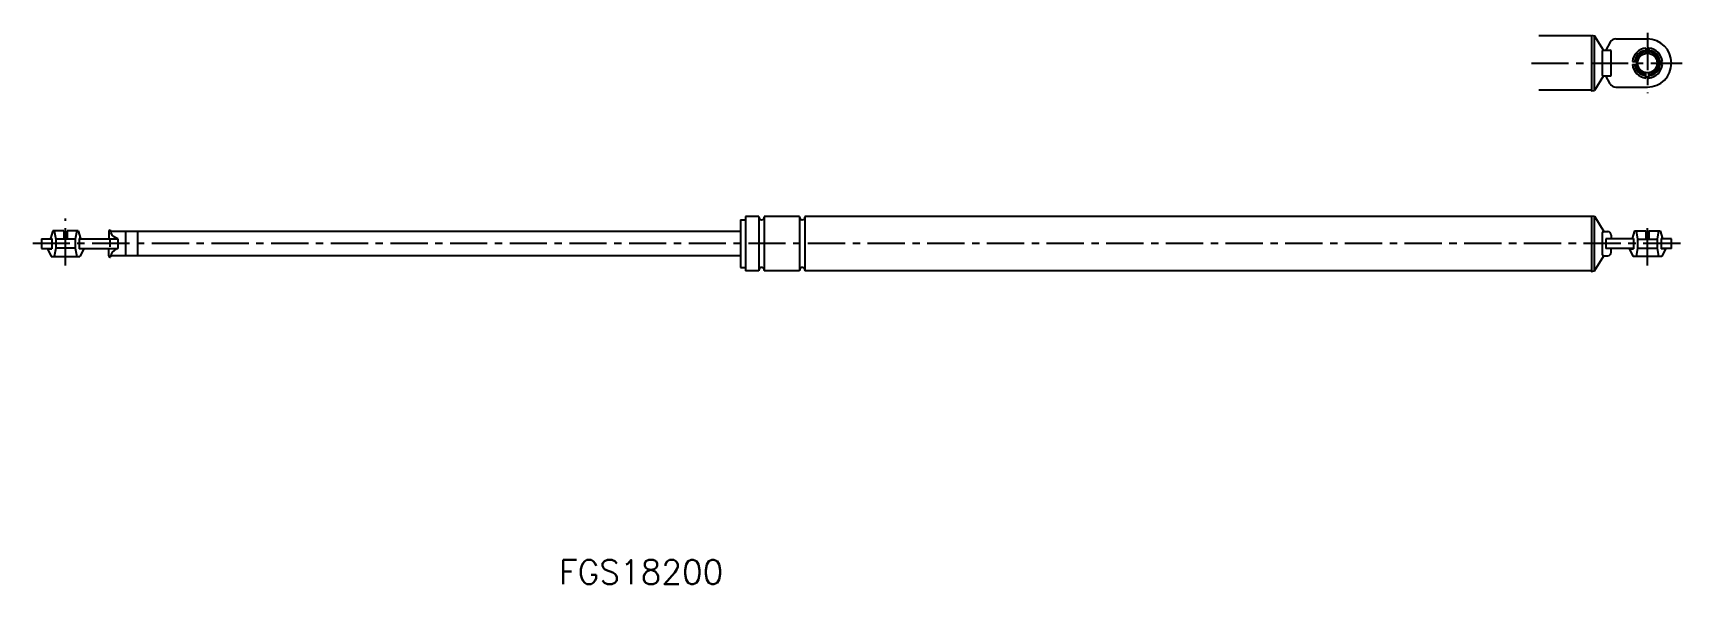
# Model space of a CAD drawing. Extents: x 695 to 1242, y 675 to 858.
import ezdxf

# ---------------------------------------------------------------- set-up
doc = ezdxf.new("R2010")
doc.units = 0
doc.header["$LTSCALE"] = 9.9
doc.linetypes.add('CENTER', pattern=[2, 1.25, -0.25, 0.25, -0.25])
doc.layers.get('0').update_dxf_attribs({"linetype": 'CONTINUOUS'})
doc.layers.add('001', color=7, linetype='CONTINUOUS')
doc.styles.get("Standard").update_dxf_attribs({"font": 'TXT', "bigfont": 'BIGFONT'})

msp = doc.modelspace()

# ---------------------------------------------------------------- linework, layer by layer
at = {"layer": '001', "color": 7, "linetype": 'CONTINUOUS'}
for p, q in [((1211.8, 857.31), (1194.55, 857.31)), ((1211.8, 857.31), (1212.05, 857.56)), ((1212.05, 857.56), (1213.05, 857.38)), ((1212.05, 857.56), (1212.05, 839.06)), ((1213.05, 839.24), (1213.05, 857.38)), ((1215.96, 852.61), (1213.05, 857.38)), ((1218.25, 855.2), (1216.8, 852.61)), ((1220.04, 856.31), (1230.55, 856.31)), ((1215.55, 852.31), (1215.55, 844.31)), ((1215.85, 852.61), (1218.25, 852.61)), ((1218.55, 844.31), (1218.55, 852.31)), ((1225.58, 848.81), (1227.34, 848.81)), ((1230.05, 853.28), (1230.05, 851.52)), ((1231.05, 853.28), (1231.05, 851.52)), ((1235.53, 848.81), (1233.76, 848.81)), ((1215.96, 844.01), (1213.05, 839.24)), ((1215.85, 844.01), (1218.25, 844.01)), ((1218.25, 841.41), (1216.8, 844.01)), ((1225.58, 847.81), (1227.34, 847.81)), ((1230.05, 843.33), (1230.05, 845.1)), ((1231.05, 843.33), (1231.05, 845.1)), ((1235.53, 847.81), (1233.76, 847.81)), ((1211.8, 839.31), (1194.55, 839.31)), ((1211.8, 839.31), (1212.05, 839.06)), ((1212.05, 839.06), (1213.05, 839.24)), ((1220.04, 840.31), (1230.55, 840.31)), ((929.55, 796.21), (931.25, 796.21)), ((929.55, 796.21), (929.55, 780.41)), ((931.25, 797.31), (931.25, 779.31)), ((935.65, 797.31), (931.25, 797.31)), ((935.65, 797.31), (935.65, 779.31)), ((937.45, 797.31), (937.45, 779.31)), ((949.15, 797.31), (937.45, 797.31)), ((949.15, 797.31), (949.15, 779.31)), ((950.95, 797.31), (950.95, 779.31)), ((1211.8, 797.31), (950.95, 797.31)), ((1211.8, 797.31), (1212.05, 797.56)), ((1212.05, 797.56), (1213.05, 797.38)), ((1212.05, 797.56), (1212.05, 779.06)), ((1213.05, 779.24), (1213.05, 797.38)), ((1213.05, 797.38), (1216.14, 792.31)), ((697.55, 789.91), (697.55, 786.71)), ((697.55, 789.91), (701, 789.91)), ((701.3, 792.56), (700.55, 790.06)), ((700.55, 790.06), (701, 790.06)), ((701, 790.06), (701, 786.56)), ((705.05, 792.56), (701.3, 792.56)), ((701.8, 792.56), (702.3, 789.81)), ((702.3, 789.81), (702.3, 786.81)), ((708.8, 789.81), (702.3, 789.81)), ((705.05, 792.56), (705.05, 790.06)), ((706.05, 790.06), (705.05, 790.06)), ((706.05, 792.56), (706.05, 790.06)), ((709.8, 792.56), (706.05, 792.56)), ((709.3, 792.56), (708.8, 789.81)), ((708.8, 789.81), (708.8, 786.81)), ((709.8, 792.56), (710.55, 790.06)), ((710.1, 790.06), (710.1, 786.56)), ((710.55, 790.06), (710.1, 790.06)), ((710.1, 789.91), (722.89, 789.91)), ((719.89, 792.31), (719.89, 789.91)), ((720.24, 789.41), (720.24, 787.21)), ((720.39, 792.81), (720.46, 792.81)), ((929.55, 792.31), (720.55, 792.31)), ((722.89, 789.91), (722.89, 786.71)), ((725.55, 784.31), (725.55, 792.31)), ((729.55, 784.31), (729.55, 792.31)), ((1215.55, 791.81), (1215.55, 784.81)), ((1216.05, 792.31), (1217.4, 792.31)), ((1216.8, 789.91), (1216.8, 786.71)), ((1226, 789.91), (1216.8, 789.91)), ((1218.55, 791.16), (1218.55, 789.91)), ((1226.3, 792.56), (1225.55, 790.06)), ((1225.55, 790.06), (1226, 790.06)), ((1226, 790.06), (1226, 786.56)), ((1226.3, 792.56), (1230.05, 792.56)), ((1226.8, 792.56), (1227.3, 789.81)), ((1227.3, 789.81), (1227.3, 786.81)), ((1227.3, 789.81), (1233.8, 789.81)), ((1230.05, 792.56), (1230.05, 790.06)), ((1230.05, 790.06), (1231.05, 790.06)), ((1231.05, 792.56), (1231.05, 790.06)), ((1231.05, 792.56), (1234.8, 792.56)), ((1234.3, 792.56), (1233.8, 789.81)), ((1233.8, 789.81), (1233.8, 786.81)), ((1234.8, 792.56), (1235.55, 790.06)), ((1235.1, 790.06), (1235.1, 786.56)), ((1235.55, 790.06), (1235.1, 790.06)), ((1238.55, 789.91), (1235.1, 789.91)), ((1238.55, 786.71), (1238.55, 789.91)), ((697.55, 786.71), (701, 786.71)), ((699.53, 786.56), (701, 786.56)), ((699.53, 786.56), (700.8, 784.06)), ((700.8, 784.06), (710.3, 784.06)), ((702.3, 786.81), (701.8, 784.06)), ((708.8, 786.81), (702.3, 786.81)), ((708.8, 786.81), (709.3, 784.06)), ((710.1, 786.71), (722.89, 786.71)), ((711.58, 786.56), (710.1, 786.56)), ((711.58, 786.56), (710.3, 784.06)), ((719.89, 784.31), (719.89, 786.71)), ((720.39, 783.81), (720.46, 783.81)), ((929.55, 784.31), (720.55, 784.31)), ((1213.05, 779.24), (1216.14, 784.31)), ((1216.05, 784.31), (1217.4, 784.31)), ((1226, 786.71), (1216.8, 786.71)), ((1218.55, 785.46), (1218.55, 786.71)), ((1224.53, 786.56), (1226, 786.56)), ((1224.53, 786.56), (1225.8, 784.06)), ((1235.3, 784.06), (1225.8, 784.06)), ((1227.3, 786.81), (1226.8, 784.06)), ((1227.3, 786.81), (1233.8, 786.81)), ((1233.8, 786.81), (1234.3, 784.06)), ((1238.55, 786.71), (1235.1, 786.71)), ((1236.58, 786.56), (1235.1, 786.56)), ((1236.58, 786.56), (1235.3, 784.06)), ((929.55, 780.41), (931.25, 780.41)), ((935.65, 779.31), (931.25, 779.31)), ((949.15, 779.31), (937.45, 779.31)), ((1211.8, 779.31), (950.95, 779.31)), ((1211.8, 779.31), (1212.05, 779.06)), ((1212.05, 779.06), (1213.05, 779.24))]:
    msp.add_line(p, q, dxfattribs=at)
at = {"layer": '001', "color": 1, "linetype": 'CENTER'}
for p, q in [((1230.55, 858.31), (1230.55, 838.31)), ((1192.05, 848.31), (1242.05, 848.31)), ((705.55, 781.06), (705.55, 796.71)), ((1230.55, 781.06), (1230.55, 795.56)), ((1241.55, 788.31), (694.76, 788.31))]:
    msp.add_line(p, q, dxfattribs=at)
at = {"layer": '001', "color": 7, "linetype": 'CONTINUOUS'}
for points in [[(722.89, 789.91), (722.26, 790.2), (721.68, 790.55), (721.09, 791.14), (720.68, 791.86), (720.55, 792.33), (720.46, 792.81)], [(722.89, 786.71), (722.26, 786.42), (721.68, 786.07), (721.09, 785.48), (720.68, 784.76), (720.55, 784.29), (720.46, 783.81)]]:
    msp.add_lwpolyline(points, dxfattribs=at)
msp.add_circle((1230.55, 848.31), 3.25, dxfattribs=at)
for centre, radius, start, end in [((1220.04, 854.31), 2, 90, 153.4349), ((1230.55, 848.31), 8, 270, 90), ((1215.85, 852.31), 0.3, 90, 180), ((1218.25, 852.31), 0.3, 0, 90), ((1230.55, 848.31), 5, 95.7392, 174.2608), ((1230.55, 848.31), 4.25, 96.7563, 173.2437), ((1230.55, 848.31), 3.75, 97.6623, 172.3377), ((1230.55, 848.31), 4.55, 83.691, 96.309), ((1230.55, 848.31), 5, 5.7392, 84.2608), ((1230.55, 848.31), 4.25, 6.7563, 83.2437), ((1230.55, 848.31), 3.75, 7.6623, 82.3377), ((1230.55, 848.31), 4.55, 353.691, 6.309), ((1215.85, 844.31), 0.3, 180, 270), ((1218.25, 844.31), 0.3, 270, 0), ((1230.55, 848.31), 5, 185.7392, 264.2608), ((1230.55, 848.31), 4.25, 186.7563, 263.2437), ((1230.55, 848.31), 3.75, 187.6623, 262.3377), ((1230.55, 848.31), 4.55, 263.691, 276.309), ((1230.55, 848.31), 5, 275.7392, 354.2608), ((1230.55, 848.31), 3.75, 277.6623, 352.3377), ((1230.55, 848.31), 4.25, 276.7563, 353.2437), ((1220.04, 842.31), 2, 206.5651, 270), ((936.55, 797.11), 0.9, 180, 0), ((950.05, 797.11), 0.9, 180, 0), ((720.39, 792.31), 0.5, 90, 180), ((1216.05, 791.81), 0.5, 90, 180), ((1217.4, 791.16), 1.15, 0, 90), ((720.39, 784.31), 0.5, 180, 270), ((1216.05, 784.81), 0.5, 180, 270), ((1217.4, 785.46), 1.15, 270, 0), ((936.55, 779.51), 0.9, 0, 180), ((950.05, 779.51), 0.9, 0, 180)]:
    msp.add_arc(centre, radius, start, end, dxfattribs=at)

# ---------------------------------------------------------------- texts
at = {"color": 7, "linetype": 'CONTINUOUS'}
msp.add_text('FGS18200', height=8, dxfattribs=at).set_placement((869.34, 675.21))

doc.saveas('drawing.dxf')
